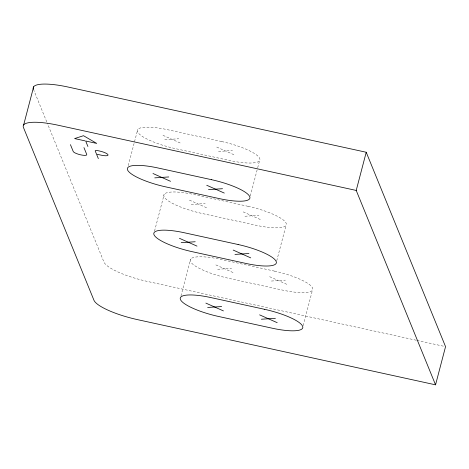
<?xml version="1.0" encoding="UTF-8"?>
<svg xmlns="http://www.w3.org/2000/svg" width="469" height="469" viewBox="0 0 469 469"><rect width="100%" height="100%" fill="white"/><g stroke="black" fill="none" stroke-linecap="round" stroke-linejoin="round"><path stroke-width="0.35" stroke-dasharray="2.35 1.76" d="M128.277 165.616L137.722 129.55M154.536 231.117L164.168 194.354M180.981 295.916L190.607 259.152M250.294 196.013L257.516 168.435M257.698 167.726L259.55 160.656M276.733 260.811L285.996 225.454M303.179 325.609L312.442 290.252M164.754 139.68L178.765 138.771M218.507 151.434L232.518 150.531M191.2 204.478L205.211 203.569M244.953 216.238L258.958 215.33M217.645 269.276L231.651 268.368M271.399 281.037L285.404 280.128M416.243 340.236L147.465 281.447A40.592 9.474 14.7 0 1 103.966 262.095L47.275 123.183M416.959 340.394L444.12 346.339M216.731 147.073L234.295 154.887M162.978 135.318L180.542 143.133M243.171 211.877L260.741 219.691M189.423 200.116L206.987 207.931M269.616 276.675L287.186 284.49M215.863 264.915L233.433 272.729M33.451 89.298L47 122.503M221.655 141.532L167.902 129.778A35.515 8.29 14.7 0 0 137.552 131.742A35.515 8.29 14.7 0 0 175.617 148.673L229.37 160.433A35.515 8.29 14.7 0 0 259.72 158.463A35.515 8.29 14.7 0 0 221.655 141.532M248.101 206.331L194.348 194.576A35.515 8.29 14.7 0 0 163.998 196.54A35.515 8.29 14.7 0 0 202.063 213.471L255.816 225.231A35.515 8.29 14.7 0 0 286.16 223.262A35.515 8.29 14.7 0 0 248.101 206.331M274.547 271.129L220.793 259.375A35.515 8.29 14.7 0 0 190.443 261.339A35.515 8.29 14.7 0 0 228.503 278.269L282.256 290.03A35.515 8.29 14.7 0 0 312.606 288.06A35.515 8.29 14.7 0 0 274.547 271.129"/><path stroke-width="0.7" d="M23.643 124.977L33.645 86.794M356.217 190.437L58.133 125.235A40.592 9.474 14.7 0 0 23.45 127.486L93.964 300.277A40.592 9.474 14.7 0 0 137.47 319.629L435.549 384.832L356.217 190.437L366.219 152.255L68.134 87.052A40.592 9.474 14.7 0 0 33.451 89.298M435.549 384.832L445.55 346.65L366.219 152.255M154.758 177.862L168.764 176.954M208.506 189.617L222.517 188.714M181.198 242.661L195.21 241.752M234.951 254.421L248.957 253.512M207.644 307.459L221.649 306.55M261.397 319.219L275.403 318.31M84.889 140.829L74.6 138.578L83.505 135.705L96.743 143.42L85.669 140.999L87.914 146.504M97.294 154.313L101.327 155.198A7.826 1.823 14.7 0 0 108.011 154.764A7.826 1.823 14.7 0 0 99.627 151.03L98.478 150.778A3.805 0.885 14.7 0 0 95.23 150.989L98.343 158.616M206.729 185.261L224.293 193.076M152.976 173.501L170.54 181.315M233.169 250.059L250.739 257.874M179.422 238.299L196.986 246.114M259.615 314.857L277.185 322.672M205.862 303.097L223.432 310.912M83.951 147.6L86.753 154.465A7.023 1.636 14.7 0 1 80.756 154.858A7.023 1.636 14.7 0 1 73.234 151.51L70.432 144.645M211.654 179.715L157.901 167.961A35.515 8.29 14.7 0 0 127.55 169.925A35.515 8.29 14.7 0 0 165.616 186.855L219.369 198.616A35.515 8.29 14.7 0 0 249.719 196.646A35.515 8.29 14.7 0 0 211.654 179.715M238.1 244.513L184.346 232.759A35.515 8.29 14.7 0 0 153.996 234.723A35.515 8.29 14.7 0 0 192.061 251.654L245.815 263.414A35.515 8.29 14.7 0 0 276.159 261.444A35.515 8.29 14.7 0 0 238.1 244.513M264.545 309.311L210.792 297.557A35.515 8.29 14.7 0 0 180.442 299.521A35.515 8.29 14.7 0 0 218.501 316.458L272.255 328.212A35.515 8.29 14.7 0 0 302.605 326.242A35.515 8.29 14.7 0 0 264.545 309.311"/></g></svg>
